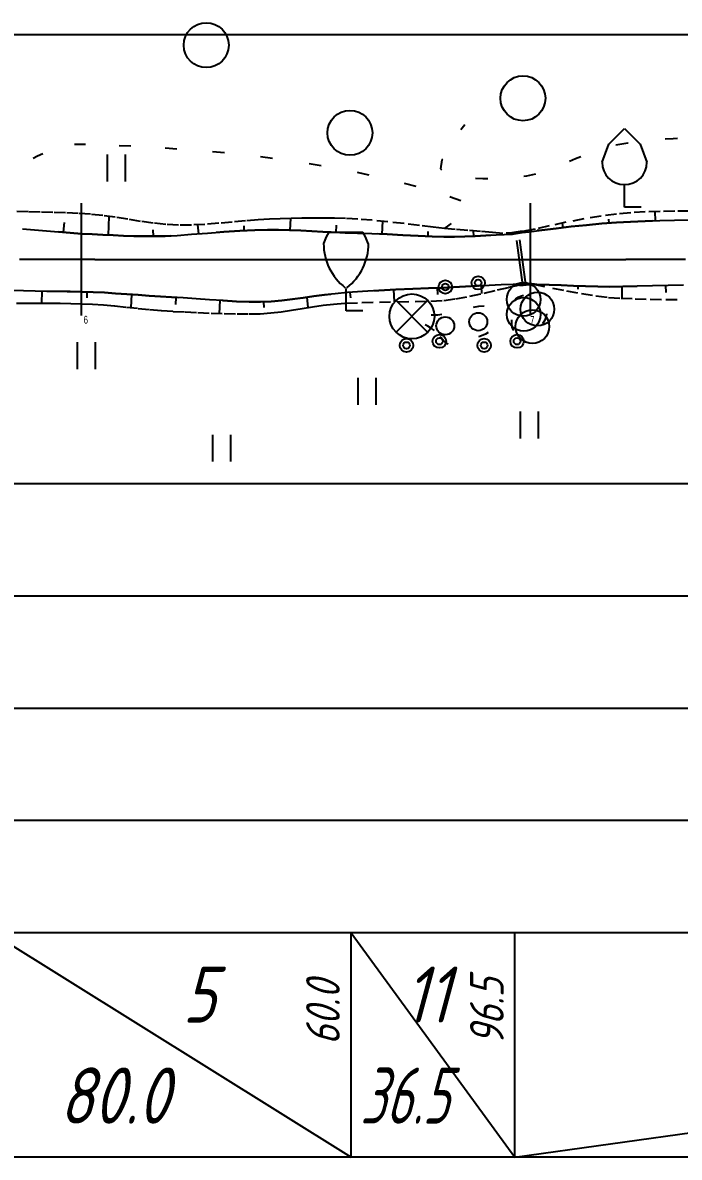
# Model space of a CAD drawing. Extents: x 2172 to 5772, y -842 to -248.
# Drawn here: x 2384.6 to 2413.8, y -662.5 to -611.9 of the extents above; entities that cross this region are included whole.
import ezdxf

# ---------------------------------------------------------------- set-up
doc = ezdxf.new("R2010")
doc.units = 0
doc.header["$MEASUREMENT"] = 0
for name, pattern in [('CONTI', [0]), ('STROT', [1.7, 0.5, -1.2]), ('TP0', [0])]:
    doc.linetypes.add(name, pattern=pattern)
doc.layers.get('0').update_dxf_attribs({"linetype": 'CONTINUOUS'})
for name, color, linetype in [('DEFAULT', 7, 'CONTI'), ('OTKOSDEFAULT', 32, 'CONTI'), ('SIT_LDEFAULT', 7, 'CONTI'), ('USLZNDEFAULT', 7, 'CONTI'), ('ЛЕВЫЙ_ЛОТОК_УКЛОНЫ', 7, 'CONTINUOUS'), ('ОТМЕТКИ_КЮВЕТОВ', 7, 'CONTINUOUS')]:
    doc.layers.add(name, color=color, linetype=linetype)
doc.styles.add('SHRFT', font='TXT', dxfattribs={"width": 8.75})
doc.styles.add('ГОСТ', font='gost.TTF', dxfattribs={"oblique": 15, "height": 1})

# ---------------------------------------------------------------- blocks, each defined once
blk = doc.blocks.new('BL_2003')
at = {"color": 0}
blk.add_circle((0, 0), 3.75, dxfattribs=at)
blk = doc.blocks.new('BL_2009')
at = {"color": 0}
for centre, radius in [((0, 8.65), 1.5), ((0, 8.65), 0.75), ((0, 0), 2), ((-8.65, -4.35), 1.5), ((-8.65, -4.35), 0.75), ((8.65, -4.35), 1.5), ((8.65, -4.35), 0.75)]:
    blk.add_circle(centre, radius, dxfattribs=at)
blk = doc.blocks.new('BL_7')
at = {"color": 0}
for p, q in [((-3.5, 3.5), (3.5, -3.5)), ((-3.5, -3.5), (3.5, 3.5))]:
    blk.add_line(p, q, dxfattribs=at)
blk.add_circle((0, 0), 5, dxfattribs=at)
blk = doc.blocks.new('BL_107')
at = {"color": 0}
for p, q in [((-4.95, 15), (-4.35, 16.5)), ((-4.35, 16.5), (-3.75, 17.5)), ((-3.75, 17.5), (3.75, 17.5)), ((4.35, 16.5), (3.75, 17.5)), ((4.95, 15), (4.35, 16.5)), ((0, 0), (0, 5)), ((3.75, 0), (0, 0))]:
    blk.add_line(p, q, dxfattribs=at)
for centre, start, end in [((7.5, 15), 180, 232), ((-7.5, 15), 308, 0)]:
    blk.add_arc(centre, 12.5, start, end, dxfattribs=at)
blk = doc.blocks.new('BL_106')
at = {"color": 0}
for p, q in [((-3.5, 14), (0, 17.5)), ((0, 17.5), (3.5, 14)), ((-5, 10), (-3.5, 14)), ((3.5, 14), (5, 10)), ((0, 0), (0, 5)), ((3.75, 0), (0, 0))]:
    blk.add_line(p, q, dxfattribs=at)
blk.add_arc((0, 10), 5, 180, 0, dxfattribs=at)
blk = doc.blocks.new('BL_2011')
at = {"color": 0}
for p, q in [((0, 0), (0, 6)), ((4, 0), (4, 6))]:
    blk.add_line(p, q, dxfattribs=at)
blk = doc.blocks.new('BL_2004')
at = {"color": 0}
blk.add_circle((0, 0), 5, dxfattribs=at)

msp = doc.modelspace()

# ---------------------------------------------------------------- linework, layer by layer
at = {"linetype": 'TP0'}
for p, q in [((3107.228, -612.478), (2267.228, -612.478)), ((3107.228, -632.478), (2267.228, -632.478)), ((3107.228, -642.478), (2267.228, -642.478)), ((3107.228, -647.478), (2267.228, -647.478)), ((3107.228, -652.478), (2267.228, -652.478)), ((3107.228, -662.478), (2267.228, -662.478))]:
    msp.add_line(p, q, dxfattribs=at)
at = {"layer": 'DEFAULT', "color": 12, "linetype": 'CONTI'}
for p, q in [((2387.227, -624.977), (2387.229, -619.977)), ((2407.228, -624.978), (2407.228, -619.977)), ((2387.816, -622.477), (2387.938, -622.478)), ((2395.939, -622.478), (2396.852, -622.478)), ((2396.852, -622.478), (2397.766, -622.478)), ((2397.766, -622.478), (2398.68, -622.478)), ((2398.68, -622.478), (2399.593, -622.478)), ((2399.593, -622.478), (2400.507, -622.478)), ((2400.507, -622.478), (2401.421, -622.478)), ((2401.421, -622.478), (2402.334, -622.478)), ((2402.334, -622.478), (2403.248, -622.478)), ((2403.248, -622.478), (2404.162, -622.478)), ((2404.162, -622.478), (2405.075, -622.478)), ((2405.075, -622.478), (2405.989, -622.478)), ((2405.989, -622.478), (2406.903, -622.478)), ((2406.903, -622.478), (2407.816, -622.478)), ((2407.816, -622.478), (2408.73, -622.478)), ((2408.73, -622.478), (2409.644, -622.478)), ((2409.644, -622.478), (2410.557, -622.478)), ((2410.557, -622.478), (2411.471, -622.478))]:
    msp.add_line(p, q, dxfattribs=at)
for points in [[(2385.051, -622.478, 0), (2384.465, -622.478, 0)], [(2385.676, -622.477, 0), (2385.051, -622.478, 0)], [(2386.346, -622.477, 0), (2385.676, -622.477, 0)], [(2387.058, -622.477, 0), (2386.346, -622.477, 0)], [(2387.816, -622.477, 0), (2387.058, -622.477, 0)], [(2387.938, -622.478, 0), (2388.759, -622.478, 0)], [(2388.759, -622.478, 0), (2389.534, -622.479, 0)], [(2389.534, -622.479, 0), (2390.265, -622.478, 0)], [(2390.265, -622.478, 0), (2390.953, -622.477, 0)], [(2390.953, -622.477, 0), (2391.596, -622.477, 0)], [(2391.596, -622.477, 0), (2392.193, -622.477, 0)], [(2392.193, -622.477, 0), (2392.748, -622.478, 0)], [(2392.748, -622.478, 0), (2393.257, -622.478, 0)], [(2393.257, -622.478, 0), (2393.722, -622.477, 0)], [(2393.722, -622.477, 0), (2394.143, -622.478, 0)], [(2394.143, -622.478, 0), (2394.521, -622.477, 0)], [(2394.521, -622.477, 0), (2394.852, -622.479, 0)], [(2394.852, -622.479, 0), (2395.141, -622.478, 0)], [(2395.141, -622.478, 0), (2395.385, -622.477, 0)], [(2395.385, -622.477, 0), (2395.583, -622.478, 0)], [(2395.583, -622.478, 0), (2395.738, -622.478, 0)], [(2395.738, -622.478, 0), (2395.85, -622.478, 0)], [(2395.85, -622.478, 0), (2395.917, -622.478, 0)], [(2395.917, -622.478, 0), (2395.939, -622.477, 0)], [(2411.493, -622.477, 0), (2411.47, -622.478, 0)], [(2411.558, -622.478, 0), (2411.493, -622.477, 0)], [(2411.669, -622.478, 0), (2411.558, -622.478, 0)], [(2411.822, -622.477, 0), (2411.669, -622.478, 0)], [(2412.02, -622.478, 0), (2411.822, -622.477, 0)], [(2412.261, -622.479, 0), (2412.02, -622.478, 0)], [(2412.546, -622.477, 0), (2412.261, -622.479, 0)], [(2412.876, -622.477, 0), (2412.546, -622.477, 0)], [(2413.248, -622.477, 0), (2412.876, -622.477, 0)], [(2413.665, -622.478, 0), (2413.248, -622.477, 0)], [(2414.128, -622.478, 0), (2413.665, -622.478, 0)]]:
    msp.add_polyline3d(points, dxfattribs=at)
at = {"layer": 'OTKOSDEFAULT', "color": 32, "linetype": 'STROT'}
for p, q in [((2384.842, -620.356, 43.943), (2384.319, -620.339, 43.945)), ((2385.386, -620.371, 43.941), (2384.842, -620.356, 43.943)), ((2385.943, -620.389, 43.938), (2385.386, -620.371, 43.941)), ((2386.507, -620.406, 43.936), (2385.943, -620.389, 43.938)), ((2387.069, -620.435, 43.934), (2386.507, -620.406, 43.936)), ((2387.623, -620.469, 43.932), (2387.069, -620.435, 43.934)), ((2388.172, -620.525, 43.944), (2387.623, -620.469, 43.932)), ((2388.729, -620.604, 43.956), (2388.172, -620.525, 43.944)), ((2389.289, -620.694, 43.969), (2388.729, -620.604, 43.956)), ((2396.564, -620.657, 43.88), (2396.08, -620.671, 43.881)), ((2397.045, -620.644, 43.879), (2396.564, -620.657, 43.88)), ((2397.53, -620.636, 43.878), (2397.045, -620.644, 43.879)), ((2398.014, -620.636, 43.877), (2397.53, -620.636, 43.878)), ((2398.497, -620.643, 43.876), (2398.014, -620.636, 43.877)), ((2398.98, -620.658, 43.874), (2398.497, -620.643, 43.876)), ((2399.527, -620.688, 43.886), (2398.98, -620.658, 43.874)), ((2410.37, -620.548, 43.939), (2409.592, -620.676, 43.932)), ((2411.056, -620.458, 43.945), (2410.37, -620.548, 43.939)), ((2411.686, -620.402, 43.945), (2411.056, -620.458, 43.945)), ((2412.335, -620.365, 43.945), (2411.686, -620.402, 43.945)), ((2412.995, -620.343, 43.946), (2412.335, -620.365, 43.945)), ((2413.65, -620.335, 43.946), (2412.995, -620.343, 43.946)), ((2414.285, -620.333, 43.946), (2413.65, -620.335, 43.946)), ((2389.851, -620.784, 43.981), (2389.289, -620.694, 43.969)), ((2390.414, -620.864, 43.994), (2389.851, -620.784, 43.981)), ((2390.979, -620.926, 44.006), (2390.414, -620.864, 43.994)), ((2391.544, -620.956, 44.019), (2390.979, -620.926, 44.006)), ((2392.123, -620.952, 43.999), (2391.544, -620.956, 44.019)), ((2392.725, -620.922, 43.979), (2392.123, -620.952, 43.999)), ((2393.336, -620.872, 43.958), (2392.725, -620.922, 43.979)), ((2393.942, -620.817, 43.938), (2393.336, -620.872, 43.958)), ((2394.531, -620.763, 43.918), (2393.942, -620.817, 43.938)), ((2395.088, -620.716, 43.899), (2394.531, -620.763, 43.918)), ((2395.597, -620.689, 43.882), (2395.088, -620.716, 43.899)), ((2396.08, -620.671, 43.881), (2395.597, -620.689, 43.882)), ((2400.173, -620.739, 43.9), (2399.527, -620.688, 43.886)), ((2400.875, -620.806, 43.916), (2400.173, -620.739, 43.9)), ((2401.59, -620.884, 43.931), (2400.875, -620.806, 43.916)), ((2402.275, -620.966, 43.946), (2401.59, -620.884, 43.931)), ((2402.888, -621.04, 43.96), (2402.275, -620.966, 43.946)), ((2403.389, -621.1, 43.971), (2402.888, -621.04, 43.96)), ((2403.873, -621.145, 43.961), (2403.389, -621.1, 43.971)), ((2404.428, -621.191, 43.949), (2403.873, -621.145, 43.961)), ((2407.433, -621.132, 43.913), (2407.017, -621.209, 43.902)), ((2408.051, -620.988, 43.919), (2407.433, -621.132, 43.913)), ((2408.793, -620.827, 43.925), (2408.051, -620.988, 43.919)), ((2409.592, -620.676, 43.932), (2408.793, -620.827, 43.925)), ((2405, -621.238, 43.937), (2404.428, -621.191, 43.949)), ((2405.535, -621.281, 43.926), (2405, -621.238, 43.937)), ((2405.983, -621.32, 43.916), (2405.535, -621.281, 43.926)), ((2406.634, -621.3, 43.832), (2405.983, -621.32, 43.916)), ((2407.017, -621.209, 43.902), (2406.634, -621.3, 43.832)), ((2406.262, -623.723, 43.861), (2406.61, -623.641, 43.86)), ((2406.61, -623.641, 43.86), (2406.74, -623.609, 43.86)), ((2406.74, -623.609, 43.86), (2406.975, -623.587, 43.911)), ((2407.176, -623.555, 43.864), (2407.311, -623.582, 43.865)), ((2407.311, -623.582, 43.865), (2407.354, -623.589, 43.885)), ((2407.354, -623.589, 43.885), (2408.2, -623.754, 43.87)), ((2403.898, -624.236, 43.865), (2404.516, -624.118, 43.864)), ((2404.516, -624.118, 43.864), (2405.155, -623.98, 43.863)), ((2405.155, -623.98, 43.863), (2405.756, -623.842, 43.862)), ((2405.756, -623.842, 43.862), (2406.262, -623.723, 43.861)), ((2408.2, -623.754, 43.87), (2408.828, -623.873, 43.874)), ((2408.828, -623.873, 43.874), (2409.495, -623.997, 43.878)), ((2409.495, -623.997, 43.878), (2410.139, -624.104, 43.882)), ((2410.139, -624.104, 43.882), (2410.702, -624.173, 43.885)), ((2410.702, -624.173, 43.885), (2411.253, -624.207, 43.879)), ((2384.333, -624.428, 43.929), (2384.82, -624.428, 43.927)), ((2384.82, -624.428, 43.927), (2385.306, -624.428, 43.924)), ((2385.306, -624.428, 43.924), (2385.79, -624.43, 43.922)), ((2385.79, -624.43, 43.922), (2386.273, -624.435, 43.919)), ((2386.273, -624.435, 43.919), (2386.755, -624.444, 43.917)), ((2386.755, -624.444, 43.917), (2387.235, -624.457, 43.914)), ((2387.235, -624.457, 43.914), (2387.713, -624.475, 43.912)), ((2387.713, -624.475, 43.912), (2388.2, -624.506, 43.911)), ((2388.2, -624.506, 43.911), (2388.707, -624.552, 43.91)), ((2388.707, -624.552, 43.91), (2389.224, -624.604, 43.908)), ((2389.224, -624.604, 43.908), (2389.747, -624.66, 43.907)), ((2389.747, -624.66, 43.907), (2390.272, -624.714, 43.906)), ((2396.583, -624.74, 43.896), (2397.048, -624.664, 43.902)), ((2397.048, -624.664, 43.902), (2397.517, -624.588, 43.909)), ((2397.517, -624.588, 43.909), (2397.984, -624.52, 43.915)), ((2397.984, -624.52, 43.915), (2398.455, -624.469, 43.921)), ((2398.455, -624.469, 43.921), (2399.014, -624.43, 43.915)), ((2399.014, -624.43, 43.915), (2399.709, -624.399, 43.907)), ((2399.709, -624.399, 43.907), (2400.49, -624.377, 43.898)), ((2400.49, -624.377, 43.898), (2401.3, -624.363, 43.889)), ((2401.3, -624.363, 43.889), (2402.084, -624.355, 43.88)), ((2402.084, -624.355, 43.88), (2402.786, -624.34, 43.872)), ((2402.786, -624.34, 43.872), (2403.356, -624.31, 43.866)), ((2403.356, -624.31, 43.866), (2403.898, -624.236, 43.865)), ((2411.253, -624.207, 43.879), (2411.881, -624.232, 43.871)), ((2411.881, -624.232, 43.871), (2412.556, -624.25, 43.862)), ((2412.556, -624.25, 43.862), (2413.248, -624.264, 43.854)), ((2413.248, -624.264, 43.854), (2413.932, -624.276, 43.845)), ((2390.272, -624.714, 43.906), (2390.795, -624.76, 43.905)), ((2390.795, -624.76, 43.905), (2391.31, -624.793, 43.904)), ((2391.31, -624.793, 43.904), (2391.843, -624.82, 43.9)), ((2391.843, -624.82, 43.9), (2392.408, -624.845, 43.896)), ((2392.408, -624.845, 43.896), (2392.993, -624.872, 43.892)), ((2392.993, -624.872, 43.892), (2393.579, -624.894, 43.888)), ((2393.579, -624.894, 43.888), (2394.151, -624.908, 43.884)), ((2394.151, -624.908, 43.884), (2394.693, -624.911, 43.881)), ((2394.693, -624.911, 43.881), (2395.187, -624.899, 43.877)), ((2395.187, -624.899, 43.877), (2395.653, -624.864, 43.883)), ((2395.653, -624.864, 43.883), (2396.119, -624.808, 43.89)), ((2396.119, -624.808, 43.89), (2396.583, -624.74, 43.896))]:
    msp.add_line(p, q, dxfattribs=at)
at = {"layer": 'OTKOSDEFAULT', "color": 32}
for p, q in [((2388.42, -621.394), (2388.459, -620.566)), ((2396.522, -621.173), (2396.541, -620.658)), ((2412.784, -620.754), (2412.769, -620.349)), ((2384.595, -621.121, 43.952), (2385.13, -621.162, 43.96)), ((2385.13, -621.162, 43.96), (2385.668, -621.207, 43.969)), ((2386.427, -621.272), (2386.462, -620.84)), ((2390.426, -621.451), (2390.423, -621.158)), ((2392.443, -621.339), (2392.412, -620.938)), ((2394.475, -621.198), (2394.463, -620.984)), ((2394.943, -621.177, 43.939), (2395.503, -621.161, 43.933)), ((2395.503, -621.161, 43.933), (2395.998, -621.162, 43.93)), ((2395.998, -621.162, 43.93), (2396.494, -621.172, 43.928)), ((2398.573, -621.274), (2398.586, -620.96)), ((2400.618, -621.351), (2400.644, -620.783)), ((2407.728, -621.175, 43.869), (2408.366, -621.098, 43.891)), ((2408.366, -621.098, 43.891), (2409.037, -621.019, 43.914)), ((2408.671, -621.06), (2408.645, -620.858)), ((2409.037, -621.019, 43.914), (2409.721, -620.948, 43.937)), ((2409.721, -620.948, 43.937), (2410.398, -620.885, 43.96)), ((2410.398, -620.885, 43.96), (2411.045, -620.838, 43.981)), ((2410.722, -620.86), (2410.706, -620.683)), ((2411.045, -620.838, 43.981), (2411.68, -620.801, 43.979)), ((2411.68, -620.801, 43.979), (2412.333, -620.772, 43.977)), ((2412.333, -620.772, 43.977), (2412.988, -620.747, 43.975)), ((2412.988, -620.747, 43.975), (2413.635, -620.731, 43.973)), ((2413.635, -620.731, 43.973), (2414.263, -620.723, 43.971)), ((2385.668, -621.207, 43.969), (2386.203, -621.254, 43.977)), ((2386.203, -621.254, 43.977), (2386.724, -621.297, 43.985)), ((2386.724, -621.297, 43.985), (2387.23, -621.334, 43.993)), ((2387.23, -621.334, 43.993), (2387.707, -621.362, 44)), ((2387.707, -621.362, 44), (2388.169, -621.383, 43.998)), ((2388.169, -621.383, 43.998), (2388.632, -621.404, 43.996)), ((2388.632, -621.404, 43.996), (2389.093, -621.425, 43.994)), ((2389.093, -621.425, 43.994), (2389.558, -621.442, 43.992)), ((2389.558, -621.442, 43.992), (2390.022, -621.451, 43.989)), ((2390.022, -621.451, 43.989), (2390.487, -621.451, 43.987)), ((2390.487, -621.451, 43.987), (2390.95, -621.439, 43.985)), ((2390.95, -621.439, 43.985), (2391.482, -621.41, 43.979)), ((2391.482, -621.41, 43.979), (2392.122, -621.362, 43.972)), ((2392.122, -621.362, 43.972), (2392.83, -621.31, 43.963)), ((2392.83, -621.31, 43.963), (2393.565, -621.255, 43.955)), ((2393.565, -621.255, 43.955), (2394.282, -621.209, 43.947)), ((2394.282, -621.209, 43.947), (2394.943, -621.177, 43.939)), ((2396.494, -621.172, 43.928), (2396.99, -621.194, 43.925)), ((2396.99, -621.194, 43.925), (2397.485, -621.218, 43.923)), ((2397.485, -621.218, 43.923), (2397.978, -621.246, 43.92)), ((2397.978, -621.246, 43.92), (2398.472, -621.271, 43.918)), ((2398.472, -621.271, 43.918), (2398.966, -621.289, 43.915)), ((2398.966, -621.289, 43.915), (2399.516, -621.307, 43.92)), ((2399.516, -621.307, 43.92), (2400.152, -621.331, 43.926)), ((2400.152, -621.331, 43.926), (2400.841, -621.362, 43.932)), ((2400.841, -621.362, 43.932), (2401.542, -621.396, 43.938)), ((2401.542, -621.396, 43.938), (2402.221, -621.43, 43.944)), ((2402.221, -621.43, 43.944), (2402.839, -621.459, 43.949)), ((2402.661, -621.451), (2402.67, -621.233)), ((2402.839, -621.459, 43.949), (2403.365, -621.475, 43.954)), ((2403.365, -621.475, 43.954), (2403.831, -621.475, 43.937)), ((2403.831, -621.475, 43.937), (2404.296, -621.463, 43.919)), ((2404.296, -621.463, 43.919), (2404.765, -621.444, 43.902)), ((2404.7, -621.445), (2404.689, -621.211)), ((2404.765, -621.444, 43.902), (2405.232, -621.416, 43.884)), ((2405.232, -621.416, 43.884), (2405.7, -621.382, 43.867)), ((2405.7, -621.382, 43.867), (2406.405, -621.357, 43.907)), ((2406.405, -621.357, 43.907), (2406.634, -621.3, 43.832)), ((2406.634, -621.3, 43.832), (2406.856, -621.277, 43.908)), ((2406.856, -621.277, 43.908), (2407.143, -621.246, 43.849)), ((2407.143, -621.246, 43.849), (2407.728, -621.175, 43.869)), ((2404.323, -623.69, 43.975), (2403.795, -623.717, 43.988)), ((2404.852, -623.662, 43.962), (2404.323, -623.69, 43.975)), ((2405.382, -623.637, 43.949), (2404.852, -623.662, 43.962)), ((2405.019, -623.654), (2405.035, -624.005)), ((2405.914, -623.614, 43.936), (2405.382, -623.637, 43.949)), ((2406.444, -623.597, 43.924), (2405.914, -623.614, 43.936)), ((2406.975, -623.587, 43.911), (2406.444, -623.597, 43.924)), ((2407.508, -623.592, 43.916), (2407.176, -623.555, 43.864)), ((2407.377, -623.578), (2407.376, -623.593)), ((2408.047, -623.606, 43.922), (2407.508, -623.592, 43.916)), ((2408.589, -623.625, 43.927), (2408.047, -623.606, 43.922)), ((2409.131, -623.651, 43.933), (2408.589, -623.625, 43.927)), ((2409.673, -623.671, 43.938), (2409.131, -623.651, 43.933)), ((2409.333, -623.658), (2409.327, -623.811)), ((2410.216, -623.687, 43.944), (2409.673, -623.671, 43.938)), ((2410.756, -623.694, 43.949), (2410.216, -623.687, 43.944)), ((2411.335, -623.687, 43.949), (2410.756, -623.694, 43.949)), ((2411.287, -623.688), (2411.295, -624.208)), ((2411.978, -623.67, 43.949), (2411.335, -623.687, 43.949)), ((2412.659, -623.651, 43.948), (2411.978, -623.67, 43.949)), ((2413.353, -623.635, 43.948), (2412.659, -623.651, 43.948)), ((2413.24, -623.637), (2413.246, -623.951)), ((2414.032, -623.622, 43.947), (2413.353, -623.635, 43.948)), ((2384.637, -623.882, 43.953), (2384.118, -623.86, 43.942)), ((2385.158, -623.895, 43.964), (2384.637, -623.882, 43.953)), ((2385.68, -623.904, 43.975), (2385.158, -623.895, 43.964)), ((2385.452, -623.9), (2385.443, -624.428)), ((2386.202, -623.909, 43.987), (2385.68, -623.904, 43.975)), ((2386.721, -623.914, 43.998), (2386.202, -623.909, 43.987)), ((2387.234, -623.923, 44.009), (2386.721, -623.914, 43.998)), ((2387.741, -623.938, 44.019), (2387.234, -623.923, 44.009)), ((2387.463, -623.931), (2387.456, -624.198)), ((2388.243, -623.961, 44.025), (2387.741, -623.938, 44.019)), ((2388.744, -623.992, 44.03), (2388.243, -623.961, 44.025)), ((2389.244, -624.027, 44.036), (2388.744, -623.992, 44.03)), ((2389.742, -624.064, 44.041), (2389.244, -624.027, 44.036)), ((2389.457, -624.042), (2389.415, -624.624)), ((2390.239, -624.1, 44.046), (2389.742, -624.064, 44.041)), ((2390.736, -624.134, 44.052), (2390.239, -624.1, 44.046)), ((2391.231, -624.163, 44.057), (2390.736, -624.134, 44.052)), ((2391.758, -624.193, 44.044), (2391.231, -624.163, 44.057)), ((2391.433, -624.175), (2391.416, -624.487)), ((2392.329, -624.232, 44.029), (2391.758, -624.193, 44.044)), ((2397.09, -624.187, 43.966), (2396.615, -624.251, 43.964)), ((2397.568, -624.119, 43.969), (2397.09, -624.187, 43.966)), ((2397.254, -624.163), (2397.312, -624.621)), ((2398.045, -624.058, 43.971), (2397.568, -624.119, 43.969)), ((2398.523, -624.006, 43.973), (2398.045, -624.058, 43.971)), ((2399.072, -623.958, 43.976), (2398.523, -624.006, 43.973)), ((2399.736, -623.907, 43.98), (2399.072, -623.958, 43.976)), ((2399.181, -623.949), (2399.199, -624.186)), ((2400.468, -623.859, 43.985), (2399.736, -623.907, 43.98)), ((2401.231, -623.817, 43.989), (2400.468, -623.859, 43.985)), ((2401.122, -623.823), (2401.147, -624.366)), ((2401.98, -623.786, 43.994), (2401.231, -623.817, 43.989)), ((2402.672, -623.762, 43.998), (2401.98, -623.786, 43.994)), ((2403.265, -623.741, 44.001), (2402.672, -623.762, 43.998)), ((2403.07, -623.747), (2403.08, -624.036)), ((2403.795, -623.717, 43.988), (2403.265, -623.741, 44.001)), ((2392.929, -624.275, 44.014), (2392.329, -624.232, 44.029)), ((2393.534, -624.315, 43.999), (2392.929, -624.275, 44.014)), ((2393.392, -624.306), (2393.357, -624.886)), ((2394.126, -624.349, 43.984), (2393.534, -624.315, 43.999)), ((2394.685, -624.372, 43.97), (2394.126, -624.349, 43.984)), ((2395.193, -624.374, 43.957), (2394.685, -624.372, 43.97)), ((2395.667, -624.351, 43.959), (2395.193, -624.374, 43.957)), ((2395.331, -624.368), (2395.339, -624.628)), ((2396.14, -624.309, 43.961), (2395.667, -624.351, 43.959)), ((2396.615, -624.251, 43.964), (2396.14, -624.309, 43.961))]:
    msp.add_line(p, q, dxfattribs=at)
at = {"layer": 'SIT_LDEFAULT', "color": 7}
for p, q in [((2404.298, -616.478), (2404.113, -616.71)), ((2413.224, -617.114), (2413.572, -617.093)), ((2413.572, -617.095), (2413.774, -617.085)), ((2386.913, -617.35), (2386.965, -617.342)), ((2386.965, -617.342), (2387.404, -617.348)), ((2388.909, -617.399), (2389.416, -617.422)), ((2390.957, -617.514), (2391.476, -617.55)), ((2411.019, -617.376), (2411.562, -617.281)), ((2411.562, -617.281), (2411.567, -617.28)), ((2385.067, -617.967), (2385.272, -617.863)), ((2385.271, -617.861), (2385.506, -617.76)), ((2393.056, -617.676), (2393.588, -617.724)), ((2395.197, -617.897), (2395.738, -617.965)), ((2403.28, -618.046), (2403.212, -618.443)), ((2403.297, -618.014), (2403.28, -618.046)), ((2408.965, -618.103), (2409.225, -617.99)), ((2409.225, -617.992), (2409.464, -617.89)), ((2397.364, -618.203), (2397.902, -618.294)), ((2399.498, -618.598), (2399.81, -618.663)), ((2403.212, -618.443), (2403.26, -618.488)), ((2399.811, -618.661), (2400.026, -618.707)), ((2401.593, -619.079), (2402.109, -619.216)), ((2404.777, -618.863), (2405.1, -618.875)), ((2405.101, -618.877), (2405.315, -618.87)), ((2406.93, -618.768), (2407.063, -618.754)), ((2407.063, -618.754), (2407.457, -618.668)), ((2403.626, -619.68), (2403.665, -619.693)), ((2403.666, -619.691), (2404.119, -619.859)), ((2395.503, -621.161), (2394.943, -621.177)), ((2395.998, -621.162), (2395.503, -621.161)), ((2396.494, -621.172), (2395.998, -621.162)), ((2403.46, -621.051), (2403.39, -621.102)), ((2403.639, -620.917), (2403.46, -621.05)), ((2403.689, -620.877), (2403.639, -620.917)), ((2408.366, -621.098), (2407.728, -621.175)), ((2409.037, -621.019), (2408.366, -621.098)), ((2409.721, -620.948), (2409.037, -621.019)), ((2410.398, -620.885), (2409.721, -620.948)), ((2411.045, -620.838), (2410.398, -620.885)), ((2411.68, -620.801), (2411.045, -620.838)), ((2412.333, -620.772), (2411.68, -620.801)), ((2412.659, -620.759), (2412.333, -620.772)), ((2386.724, -621.297), (2386.207, -621.253)), ((2387.23, -621.334), (2386.724, -621.297)), ((2387.707, -621.362), (2387.23, -621.334)), ((2388.169, -621.383), (2387.707, -621.362)), ((2388.632, -621.404), (2388.169, -621.383)), ((2389.093, -621.425), (2388.632, -621.404)), ((2389.558, -621.442), (2389.093, -621.425)), ((2390.022, -621.451), (2389.558, -621.442)), ((2390.487, -621.451), (2390.022, -621.451)), ((2390.95, -621.439), (2390.487, -621.451)), ((2391.21, -621.424), (2390.95, -621.439)), ((2393.566, -621.257), (2393.229, -621.281)), ((2394.282, -621.209), (2393.565, -621.255)), ((2394.943, -621.177), (2394.282, -621.209)), ((2396.99, -621.194), (2396.494, -621.172)), ((2397.485, -621.218), (2396.99, -621.194)), ((2397.978, -621.246), (2397.485, -621.218)), ((2398.342, -621.264), (2397.978, -621.246)), ((2400.841, -621.362), (2400.389, -621.34)), ((2401.542, -621.396), (2400.841, -621.362)), ((2402.221, -621.43), (2401.542, -621.396)), ((2402.839, -621.459), (2402.221, -621.43)), ((2403.365, -621.475), (2402.839, -621.459)), ((2403.831, -621.475), (2403.365, -621.475)), ((2404.296, -621.463), (2403.831, -621.475)), ((2404.765, -621.444), (2404.296, -621.463)), ((2405.232, -621.416), (2404.765, -621.444)), ((2405.492, -621.398), (2405.232, -621.416)), ((2406.845, -621.215), (2406.391, -621.296)), ((2406.391, -621.296), (2406.403, -621.358)), ((2406.405, -621.357), (2406.856, -621.277)), ((2406.88, -623.612), (2406.609, -621.631)), ((2407.014, -623.594), (2406.748, -621.612)), ((2406.856, -621.277), (2406.845, -621.215)), ((2407.727, -621.174), (2407.524, -621.197)), ((2403.795, -623.717), (2404.323, -623.69)), ((2404.323, -623.69), (2404.852, -623.662)), ((2404.852, -623.662), (2405.133, -623.648)), ((2407.176, -623.555), (2406.74, -623.609)), ((2406.74, -623.609), (2406.743, -623.648)), ((2406.743, -623.648), (2407.182, -623.593)), ((2407.089, -623.57), (2407.177, -623.557)), ((2407.176, -623.555), (2407.508, -623.592)), ((2407.182, -623.593), (2407.178, -623.554)), ((2407.508, -623.592), (2408.047, -623.606)), ((2408.047, -623.606), (2408.589, -623.625)), ((2408.589, -623.625), (2409.131, -623.651)), ((2409.131, -623.651), (2409.673, -623.671)), ((2409.673, -623.671), (2410.216, -623.687)), ((2410.216, -623.687), (2410.756, -623.694)), ((2410.756, -623.694), (2411.335, -623.687)), ((2411.335, -623.687), (2411.968, -623.67)), ((2386.584, -623.913), (2386.721, -623.914)), ((2386.721, -623.914), (2387.234, -623.923)), ((2387.234, -623.923), (2387.741, -623.938)), ((2387.741, -623.938), (2388.243, -623.961)), ((2388.243, -623.961), (2388.744, -623.992)), ((2388.744, -623.992), (2389.244, -624.027)), ((2389.244, -624.027), (2389.742, -624.064)), ((2389.742, -624.064), (2390.239, -624.1)), ((2390.239, -624.1), (2390.736, -624.134)), ((2390.737, -624.136), (2391.232, -624.165)), ((2391.231, -624.163), (2391.551, -624.181)), ((2396.614, -624.25), (2397.089, -624.185)), ((2397.09, -624.187), (2397.568, -624.119)), ((2397.568, -624.119), (2398.045, -624.058)), ((2398.045, -624.058), (2398.327, -624.027)), ((2400.264, -623.871), (2400.468, -623.859)), ((2400.468, -623.859), (2401.231, -623.817)), ((2401.231, -623.817), (2401.98, -623.786)), ((2401.98, -623.786), (2402.672, -623.762)), ((2402.672, -623.762), (2403.265, -623.741)), ((2403.266, -623.742), (2403.795, -623.719)), ((2406.573, -624.235), (2406.667, -624.166)), ((2406.667, -624.166), (2406.784, -624.111)), ((2406.784, -624.111), (2406.912, -624.071)), ((2406.912, -624.071), (2406.916, -624.07)), ((2393.506, -624.312), (2393.533, -624.314)), ((2393.534, -624.315), (2394.126, -624.349)), ((2394.126, -624.349), (2394.685, -624.372)), ((2394.685, -624.372), (2395.193, -624.374)), ((2395.193, -624.374), (2395.667, -624.351)), ((2395.667, -624.351), (2396.14, -624.309)), ((2396.14, -624.309), (2396.615, -624.251)), ((2404.683, -624.612), (2404.919, -624.57)), ((2404.919, -624.57), (2405.156, -624.542)), ((2406.509, -624.317), (2406.573, -624.235)), ((2402.805, -624.954), (2402.872, -624.954)), ((2402.871, -624.952), (2403.098, -624.942)), ((2403.098, -624.942), (2403.28, -624.924)), ((2406.386, -625.326), (2406.384, -625.178)), ((2407.861, -625.181), (2407.793, -625.311)), ((2407.911, -625.047), (2407.861, -625.181)), ((2407.939, -624.918), (2407.911, -625.047)), ((2407.939, -624.899), (2407.939, -624.918)), ((2402.65, -625.458), (2402.538, -625.396)), ((2402.818, -625.556), (2402.65, -625.458)), ((2402.948, -625.642), (2402.818, -625.556)), ((2406.412, -625.513), (2406.386, -625.326)), ((2406.464, -625.638), (2406.412, -625.513)), ((2406.486, -625.651), (2406.464, -625.638)), ((2407.793, -625.311), (2407.762, -625.356)), ((2403.235, -625.963), (2403.205, -625.926)), ((2403.326, -626.075), (2403.235, -625.963)), ((2403.421, -626.17), (2403.326, -626.075)), ((2403.522, -626.237), (2403.421, -626.17)), ((2404.972, -625.908), (2404.91, -625.929)), ((2405.216, -625.804), (2404.972, -625.908)), ((2405.337, -625.73), (2405.216, -625.804)), ((2403.553, -626.248), (2403.521, -626.24))]:
    msp.add_line(p, q, dxfattribs=at)
at = {"layer": 'SIT_LDEFAULT', "linetype": 'TP0'}
msp.add_line((3107.228, -637.478), (2267.228, -637.478), dxfattribs=at)
at = {"layer": 'ЛЕВЫЙ_ЛОТОК_УКЛОНЫ'}
msp.add_line((2406.528, -662.478), (2478.02, -652.478), dxfattribs=at)
at = {"layer": 'ОТМЕТКИ_КЮВЕТОВ'}
for p, q in [((2383.228, -652.478), (2399.228, -662.478)), ((2399.228, -662.478), (2399.228, -652.478)), ((2399.228, -652.478), (2406.528, -662.478)), ((2406.528, -662.478), (2406.528, -652.478))]:
    msp.add_line(p, q, dxfattribs=at)

# ---------------------------------------------------------------- block references
at = {"layer": 'USLZNDEFAULT', "color": 7}
for name, p, xscale, yscale, zscale in [('BL_2004', (2392.781, -612.935), 0.2000000000000455, 0.1999999999999886, 0.2000000000000171), ('BL_2004', (2406.886, -615.304), 0.2000000000000455, 0.1999999999999886, 0.2000000000000171), ('BL_2004', (2399.182, -616.843), 0.2000000000000455, 0.1999999999999886, 0.2000000000000171), ('BL_106', (2411.407, -620.15), 0.1999999999999886, 0.1999999999999886, 0.1999999999999957), ('BL_2011', (2388.38, -619.004), 0.1999999999998181, 0.1999999999999318, 0.1999999999999034), ('BL_107', (2399.007, -624.769), 0.1999999999999886, 0.1999999999999886, 0.1999999999999957), ('BL_2009', (2403.428, -625.439), 0.1999999999999886, 0.1999999999999886, 0.1999999999999957), ('BL_2009', (2404.894, -625.255), 0.1999999999999886, 0.1999999999999886, 0.1999999999999957), ('BL_2003', (2406.912, -624.264), 0.1999999999999886, 0.1999999999999886, 0.1999999999999957), ('BL_7', (2401.94, -625.017), 0.1999999999999886, 0.1999999999999886, 0.1999999999999957), ('BL_2003', (2406.924, -624.929), 0.1999999999999886, 0.1999999999999886, 0.1999999999999957), ('BL_2003', (2407.533, -624.695), 0.1999999999999886, 0.1999999999999886, 0.1999999999999957), ('BL_2003', (2407.308, -625.473), 0.1999999999999886, 0.1999999999999886, 0.1999999999999957), ('BL_2011', (2387.042, -627.364), 0.1999999999998181, 0.1999999999999318, 0.1999999999999034), ('BL_2011', (2399.554, -628.955), 0.1999999999998181, 0.1999999999999318, 0.1999999999999034), ('BL_2011', (2406.78, -630.456), 0.1999999999998181, 0.1999999999999318, 0.1999999999999034), ('BL_2011', (2393.079, -631.487), 0.1999999999998181, 0.1999999999999318, 0.1999999999999034)]:
    msp.add_blockref(name, p, dxfattribs=dict(at, xscale=xscale, yscale=yscale, zscale=zscale))

# ---------------------------------------------------------------- texts
at = {"layer": 'DEFAULT', "color": 12, "style": 'SHRFT', "width": 0.75}
for s, p in [('6', (2387.319, -625.34)), ('7', (2407.207, -625.351))]:
    msp.add_text(s, height=0.35, dxfattribs=at).set_placement(p)
at = {"layer": 'ОТМЕТКИ_КЮВЕТОВ', "style": 'ГОСТ', "oblique": 15}
for s, p in [('5', (2391.728, -656.478)), ('11', (2401.589, -656.478)), ('80.0', (2386.228, -660.978))]:
    msp.add_text(s, height=2.5, dxfattribs=at).set_placement(p)
for s, p in [('60.0', (2398.728, -657.478)), ('96.5', (2406.028, -657.478))]:
    msp.add_text(s, height=1.5, rotation=90, dxfattribs=at).set_placement(p)
at = {"layer": 'ОТМЕТКИ_КЮВЕТОВ', "style": 'ГОСТ', "oblique": 15, "width": 0.8}
msp.add_text('36.5', height=2.5, dxfattribs=at).set_placement((2399.632, -660.978))

doc.saveas('drawing.dxf')
